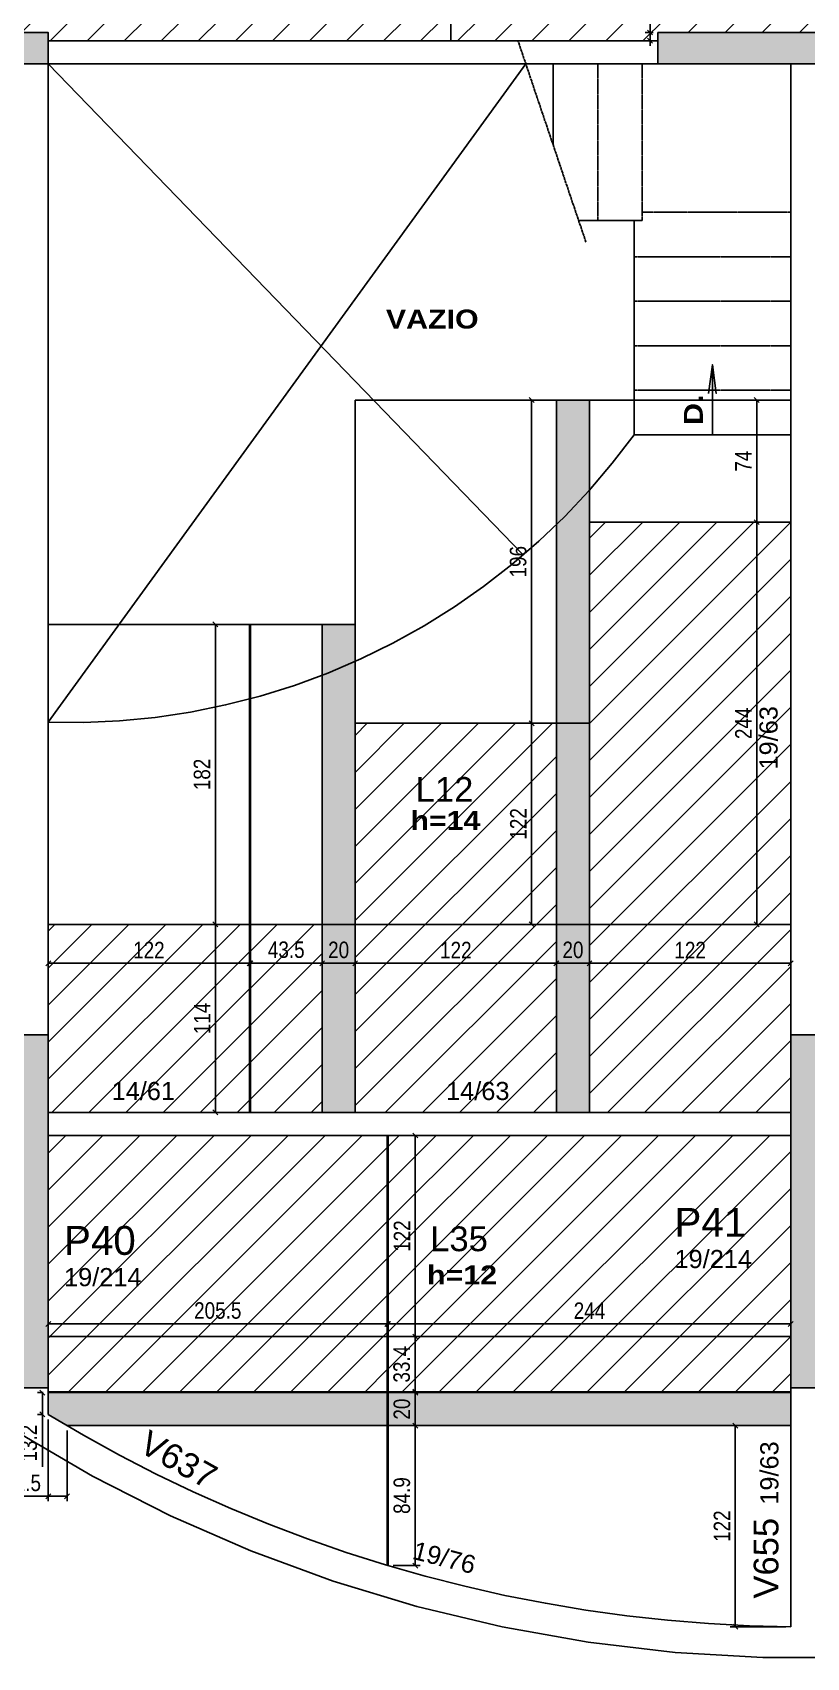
# Model space of a CAD drawing. Extents: x 1894 to 8661, y -614 to 3008.
# Drawn here: x 4592 to 5061, y 255 to 1241 of the extents above; entities that cross this region are included whole.
import ezdxf

# ---------------------------------------------------------------- set-up
doc = ezdxf.new("R2010")
doc.units = 0
doc.header["$PDMODE"] = 34
for name, pattern in [('ESTILO_TQS_0002', [0.4, 0.1, -0.3]), ('ESTILO_TQS_0006', [0.3, 0.2, -0.1]), ('ESTILO_TQS_0007', [2.1, 1.5, -0.2, 0.2, -0.2])]:
    doc.linetypes.add(name, pattern=pattern)
doc.layers.add('00 - FELIPE', color=6, linetype='Continuous', plot=False)
for name, color, linetype in [('COTA', 241, 'Continuous'), ('MTH-230', 1, 'Continuous'), ('MTH-COTAS7', 31, 'Continuous'), ('MTH-DIM-PILAR', 3, 'Continuous'), ('MTH-DIM-VIGA', 3, 'Continuous'), ('MTH-EIXO-217', 8, 'Continuous'), ('MTH-FACE-VIGA', 7, 'Continuous'), ('MTH-PILAR-SEGUE', 5, 'Continuous'), ('MTH-SOMBRA25', 253, 'Continuous'), ('MTH-TIT1-PILAR', 5, 'Continuous'), ('MTH-TIT1-VIGA', 5, 'Continuous'), ('MTH-TXT-NEGRITO', 5, 'Continuous'), ('MTH-VIGA-INVERTIDA', 7, 'ESTILO_TQS_0002'), ('Painéis', 200, 'Continuous')]:
    doc.layers.add(name, color=color, linetype=linetype)
doc.layers.add('Hachura', color=251, linetype='Continuous', lineweight=9)
doc.styles.add('COTA TECNICA', font='techl___.ttf', dxfattribs={"height": 10})
doc.styles.add('TQS_ARIAL', font='arial.ttf')
doc.styles.add('TQS_ARIAL_BLACK', font='ariblk.ttf')
doc.dimstyles.new('PAINEL', dxfattribs={"dimtxt": 10, "dimasz": 3, "dimexe": 3, "dimexo": 3, "dimgap": 3, "dimtad": 1, "dimdec": 1, "dimzin": 12, "dimdsep": 46, "dimtxsty": 'COTA TECNICA', "dimblk1": 'OBLIQUE', "dimblk2": 'OBLIQUE', "dimsah": 1, "dimcen": 0.9, "dimclrd": 4, "dimclre": 4, "dimclrt": 240, "dimadec": 1, "dimazin": 3, "dimtfac": 1, "dimtdec": 1, "dimtmove": 0, "dimatfit": 3, "dimfxl": 1, "dimtolj": 1, "dimtzin": 12, "dimarcsym": 0})
pattern_1 = [(45, (-1482.724, 0), (-11.22532, 11.22532), [])]

# ---------------------------------------------------------------- blocks, each defined once
blk = doc.blocks.new('_Oblique')
at = {"color": 0, "linetype": 'ByBlock', "lineweight": -2}
blk.add_line((-0.5, -0.5), (0.5, 0.5), dxfattribs=at)
blk = doc.blocks.new('*D185')
at = {"layer": 'COTA', "color": 4, "lineweight": -2, "transparency": 16777216}
for p, q in [((4965.86, 1240.67), (4965.86, 1258.77)), ((4967.62, 1240.67), (4962.86, 1240.67)), ((4967.62, 1235.67), (4962.86, 1235.67)), ((4965.86, 1235.67), (4965.86, 1240.67)), ((4965.86, 1235.67), (4965.86, 1232.67))]:
    blk.add_line(p, q, dxfattribs=at)
at = {"layer": 'Defpoints', "color": 0, "transparency": 16777216}
for p in [(4965.86, 1240.67), (4970.62, 1240.67), (4970.62, 1235.67)]:
    blk.add_point(p, dxfattribs=at)
at = {"layer": 'COTA', "color": 4, "lineweight": -2, "transparency": 16777216, "xscale": 3, "yscale": 3, "zscale": 3}
for p, rotation in [((4965.86, 1240.67), 270), ((4965.86, 1235.67), 90)]:
    blk.add_blockref('_Oblique', p, dxfattribs=dict(at, rotation=rotation))
at = {"layer": 'COTA', "color": 240, "transparency": 16777216, "insert": (4957.75, 1252.72), "char_height": 10, "attachment_point": 5, "rotation": 90, "style": 'COTA TECNICA'}
blk.add_mtext('\\A1;5', dxfattribs=at)
blk = doc.blocks.new('*D248')
at = {"layer": 'COTA', "color": 4, "lineweight": -2, "transparency": 16777216}
for p, q in [((4720.12, 699.67), (4699.47, 699.67)), ((4702.47, 585.67), (4702.47, 699.67)), ((4720.12, 585.67), (4699.47, 585.67))]:
    blk.add_line(p, q, dxfattribs=at)
at = {"layer": 'Defpoints', "color": 0, "transparency": 16777216}
for p in [(4702.47, 699.67), (4723.12, 699.67), (4723.12, 585.67)]:
    blk.add_point(p, dxfattribs=at)
at = {"layer": 'COTA', "color": 4, "lineweight": -2, "transparency": 16777216, "xscale": 3, "yscale": 3, "zscale": 3}
for p, rotation in [((4702.47, 699.67), 90), ((4702.47, 585.67), 270)]:
    blk.add_blockref('_Oblique', p, dxfattribs=dict(at, rotation=rotation))
at = {"layer": 'COTA', "color": 240, "transparency": 16777216, "insert": (4694.4, 642.67), "char_height": 10, "attachment_point": 5, "rotation": 90, "style": 'COTA TECNICA'}
blk.add_mtext('\\A1;114', dxfattribs=at)
blk = doc.blocks.new('*D249')
at = {"layer": 'COTA', "color": 4, "lineweight": -2, "transparency": 16777216}
for p, q in [((4720.12, 881.64), (4699.47, 881.64)), ((4702.47, 699.67), (4702.47, 881.64)), ((4720.12, 699.67), (4699.47, 699.67))]:
    blk.add_line(p, q, dxfattribs=at)
at = {"layer": 'Defpoints', "color": 0, "transparency": 16777216}
for p in [(4702.47, 881.64), (4723.12, 881.64), (4723.12, 699.67)]:
    blk.add_point(p, dxfattribs=at)
at = {"layer": 'COTA', "color": 4, "lineweight": -2, "transparency": 16777216, "xscale": 3, "yscale": 3, "zscale": 3}
for p, rotation in [((4702.47, 881.64), 90), ((4702.47, 699.67), 270)]:
    blk.add_blockref('_Oblique', p, dxfattribs=dict(at, rotation=rotation))
at = {"layer": 'COTA', "color": 240, "transparency": 16777216, "insert": (4694.37, 790.66), "char_height": 10, "attachment_point": 5, "rotation": 90, "style": 'COTA TECNICA'}
blk.add_mtext('\\A1;182', dxfattribs=at)
blk = doc.blocks.new('*D238')
at = {"layer": 'COTA', "color": 4, "lineweight": -2, "transparency": 16777216}
for p, q in [((5048.12, 943.67), (5027.47, 943.67)), ((5030.47, 699.67), (5030.47, 943.67)), ((5048.12, 699.67), (5027.47, 699.67))]:
    blk.add_line(p, q, dxfattribs=at)
at = {"layer": 'Defpoints', "color": 0, "transparency": 16777216}
for p in [(5030.47, 943.67), (5051.12, 943.67), (5051.12, 699.67)]:
    blk.add_point(p, dxfattribs=at)
at = {"layer": 'COTA', "color": 4, "lineweight": -2, "transparency": 16777216, "xscale": 3, "yscale": 3, "zscale": 3}
for p, rotation in [((5030.47, 943.67), 90), ((5030.47, 699.67), 270)]:
    blk.add_blockref('_Oblique', p, dxfattribs=dict(at, rotation=rotation))
at = {"layer": 'COTA', "color": 240, "transparency": 16777216, "insert": (5022.39, 821.67), "char_height": 10, "attachment_point": 5, "rotation": 90, "style": 'COTA TECNICA'}
blk.add_mtext('\\A1;244', dxfattribs=at)
blk = doc.blocks.new('*D239')
at = {"layer": 'COTA', "color": 4, "lineweight": -2, "transparency": 16777216}
for p, q in [((5048.12, 1017.7), (5027.47, 1017.7)), ((5030.47, 943.67), (5030.47, 1017.7)), ((5048.12, 943.67), (5027.47, 943.67))]:
    blk.add_line(p, q, dxfattribs=at)
at = {"layer": 'Defpoints', "color": 0, "transparency": 16777216}
for p in [(5030.47, 1017.7), (5051.12, 1017.7), (5051.12, 943.67)]:
    blk.add_point(p, dxfattribs=at)
at = {"layer": 'COTA', "color": 4, "lineweight": -2, "transparency": 16777216, "xscale": 3, "yscale": 3, "zscale": 3}
for p, rotation in [((5030.47, 1017.7), 90), ((5030.47, 943.67), 270)]:
    blk.add_blockref('_Oblique', p, dxfattribs=dict(at, rotation=rotation))
at = {"layer": 'COTA', "color": 240, "transparency": 16777216, "insert": (5022.39, 980.69), "char_height": 10, "attachment_point": 5, "rotation": 90, "style": 'COTA TECNICA'}
blk.add_mtext('\\A1;74', dxfattribs=at)
blk = doc.blocks.new('*D240')
at = {"layer": 'COTA', "color": 4, "lineweight": -2, "transparency": 16777216}
for p, q in [((4906.12, 821.67), (4891.05, 821.67)), ((4894.05, 699.67), (4894.05, 821.67)), ((4906.12, 699.67), (4891.05, 699.67))]:
    blk.add_line(p, q, dxfattribs=at)
at = {"layer": 'Defpoints', "color": 0, "transparency": 16777216}
for p in [(4894.05, 821.67), (4909.12, 821.67), (4909.12, 699.67)]:
    blk.add_point(p, dxfattribs=at)
at = {"layer": 'COTA', "color": 4, "lineweight": -2, "transparency": 16777216, "xscale": 3, "yscale": 3, "zscale": 3}
for p, rotation in [((4894.05, 821.67), 90), ((4894.05, 699.67), 270)]:
    blk.add_blockref('_Oblique', p, dxfattribs=dict(at, rotation=rotation))
at = {"layer": 'COTA', "color": 240, "transparency": 16777216, "insert": (4885.99, 760.67), "char_height": 10, "attachment_point": 5, "rotation": 90, "style": 'COTA TECNICA'}
blk.add_mtext('\\A1;122', dxfattribs=at)
blk = doc.blocks.new('*D245')
at = {"layer": 'COTA', "color": 4, "lineweight": -2, "transparency": 16777216}
for p, q in [((4906.12, 1017.7), (4891.05, 1017.7)), ((4894.05, 821.67), (4894.05, 1017.7)), ((4906.12, 821.67), (4891.05, 821.67))]:
    blk.add_line(p, q, dxfattribs=at)
at = {"layer": 'Defpoints', "color": 0, "transparency": 16777216}
for p in [(4894.05, 1017.7), (4909.12, 1017.7), (4909.12, 821.67)]:
    blk.add_point(p, dxfattribs=at)
at = {"layer": 'COTA', "color": 4, "lineweight": -2, "transparency": 16777216, "xscale": 3, "yscale": 3, "zscale": 3}
for p, rotation in [((4894.05, 1017.7), 90), ((4894.05, 821.67), 270)]:
    blk.add_blockref('_Oblique', p, dxfattribs=dict(at, rotation=rotation))
at = {"layer": 'COTA', "color": 240, "transparency": 16777216, "insert": (4885.92, 919.69), "char_height": 10, "attachment_point": 5, "rotation": 90, "style": 'COTA TECNICA'}
blk.add_mtext('\\A1;196', dxfattribs=at)
blk = doc.blocks.new('*D246')
at = {"layer": 'COTA', "color": 4, "lineweight": -2, "transparency": 16777216}
for p, q in [((4929.12, 696.67), (4929.12, 673.1)), ((5051.12, 696.67), (5051.12, 673.1)), ((5051.12, 676.1), (4929.12, 676.1))]:
    blk.add_line(p, q, dxfattribs=at)
at = {"layer": 'Defpoints', "color": 0, "transparency": 16777216}
for p in [(4929.12, 699.67), (5051.12, 699.67), (4929.12, 676.1)]:
    blk.add_point(p, dxfattribs=at)
at = {"layer": 'COTA', "color": 4, "lineweight": -2, "transparency": 16777216, "xscale": 3, "yscale": 3, "zscale": 3, "rotation": 180}
blk.add_blockref('_Oblique', (4929.12, 676.1), dxfattribs=at)
at = {"layer": 'COTA', "color": 4, "lineweight": -2, "transparency": 16777216, "xscale": 3, "yscale": 3, "zscale": 3}
blk.add_blockref('_Oblique', (5051.12, 676.1), dxfattribs=at)
at = {"layer": 'COTA', "color": 240, "transparency": 16777216, "insert": (4990.12, 684.15), "char_height": 10, "attachment_point": 5, "style": 'COTA TECNICA'}
blk.add_mtext('\\A1;122', dxfattribs=at)
blk = doc.blocks.new('*D247')
at = {"layer": 'COTA', "color": 4, "lineweight": -2, "transparency": 16777216}
for p, q in [((4909.12, 696.67), (4909.12, 673.1)), ((4929.12, 696.67), (4929.12, 673.1)), ((4929.12, 676.1), (4909.12, 676.1))]:
    blk.add_line(p, q, dxfattribs=at)
at = {"layer": 'Defpoints', "color": 0, "transparency": 16777216}
for p in [(4909.12, 699.67), (4929.12, 699.67), (4909.12, 676.1)]:
    blk.add_point(p, dxfattribs=at)
at = {"layer": 'COTA', "color": 4, "lineweight": -2, "transparency": 16777216, "xscale": 3, "yscale": 3, "zscale": 3, "rotation": 180}
blk.add_blockref('_Oblique', (4909.12, 676.1), dxfattribs=at)
at = {"layer": 'COTA', "color": 4, "lineweight": -2, "transparency": 16777216, "xscale": 3, "yscale": 3, "zscale": 3}
blk.add_blockref('_Oblique', (4929.12, 676.1), dxfattribs=at)
at = {"layer": 'COTA', "color": 240, "transparency": 16777216, "insert": (4919.12, 684.2), "char_height": 10, "attachment_point": 5, "style": 'COTA TECNICA'}
blk.add_mtext('\\A1;20', dxfattribs=at)
blk = doc.blocks.new('*D241')
at = {"layer": 'COTA', "color": 4, "lineweight": -2, "transparency": 16777216}
for p, q in [((4787.12, 696.67), (4787.12, 673.1)), ((4909.12, 696.67), (4909.12, 673.1)), ((4909.12, 676.1), (4787.12, 676.1))]:
    blk.add_line(p, q, dxfattribs=at)
at = {"layer": 'Defpoints', "color": 0, "transparency": 16777216}
for p in [(4787.12, 699.67), (4909.12, 699.67), (4787.12, 676.1)]:
    blk.add_point(p, dxfattribs=at)
at = {"layer": 'COTA', "color": 4, "lineweight": -2, "transparency": 16777216, "xscale": 3, "yscale": 3, "zscale": 3, "rotation": 180}
blk.add_blockref('_Oblique', (4787.12, 676.1), dxfattribs=at)
at = {"layer": 'COTA', "color": 4, "lineweight": -2, "transparency": 16777216, "xscale": 3, "yscale": 3, "zscale": 3}
blk.add_blockref('_Oblique', (4909.12, 676.1), dxfattribs=at)
at = {"layer": 'COTA', "color": 240, "transparency": 16777216, "insert": (4848.12, 684.15), "char_height": 10, "attachment_point": 5, "style": 'COTA TECNICA'}
blk.add_mtext('\\A1;122', dxfattribs=at)
blk = doc.blocks.new('*D242')
at = {"layer": 'COTA', "color": 4, "lineweight": -2, "transparency": 16777216}
for p, q in [((4767.12, 701.4), (4767.12, 673.1)), ((4787.12, 696.67), (4787.12, 673.1)), ((4787.12, 676.1), (4767.12, 676.1))]:
    blk.add_line(p, q, dxfattribs=at)
at = {"layer": 'Defpoints', "color": 0, "transparency": 16777216}
for p in [(4767.12, 704.4), (4787.12, 699.67), (4767.12, 676.1)]:
    blk.add_point(p, dxfattribs=at)
at = {"layer": 'COTA', "color": 4, "lineweight": -2, "transparency": 16777216, "xscale": 3, "yscale": 3, "zscale": 3, "rotation": 180}
blk.add_blockref('_Oblique', (4767.12, 676.1), dxfattribs=at)
at = {"layer": 'COTA', "color": 4, "lineweight": -2, "transparency": 16777216, "xscale": 3, "yscale": 3, "zscale": 3}
blk.add_blockref('_Oblique', (4787.12, 676.1), dxfattribs=at)
at = {"layer": 'COTA', "color": 240, "transparency": 16777216, "insert": (4777.12, 684.2), "char_height": 10, "attachment_point": 5, "style": 'COTA TECNICA'}
blk.add_mtext('\\A1;20', dxfattribs=at)
blk = doc.blocks.new('*D243')
at = {"layer": 'COTA', "color": 4, "lineweight": -2, "transparency": 16777216}
for p, q in [((4767.12, 701.4), (4767.12, 673.1)), ((4723.62, 696.67), (4723.62, 673.1)), ((4767.12, 676.1), (4723.62, 676.1))]:
    blk.add_line(p, q, dxfattribs=at)
at = {"layer": 'Defpoints', "color": 0, "transparency": 16777216}
for p in [(4767.12, 704.4), (4723.62, 699.67), (4723.62, 676.1)]:
    blk.add_point(p, dxfattribs=at)
at = {"layer": 'COTA', "color": 4, "lineweight": -2, "transparency": 16777216, "xscale": 3, "yscale": 3, "zscale": 3, "rotation": 180}
blk.add_blockref('_Oblique', (4723.62, 676.1), dxfattribs=at)
at = {"layer": 'COTA', "color": 4, "lineweight": -2, "transparency": 16777216, "xscale": 3, "yscale": 3, "zscale": 3}
blk.add_blockref('_Oblique', (4767.12, 676.1), dxfattribs=at)
at = {"layer": 'COTA', "color": 240, "transparency": 16777216, "insert": (4745.37, 684.32), "char_height": 10, "attachment_point": 5, "style": 'COTA TECNICA'}
blk.add_mtext('\\A1;43.5', dxfattribs=at)
blk = doc.blocks.new('*D244')
at = {"layer": 'COTA', "color": 4, "lineweight": -2, "transparency": 16777216}
for p, q in [((4601.12, 696.67), (4601.12, 673.1)), ((4723.12, 696.67), (4723.12, 673.1)), ((4723.12, 676.1), (4601.12, 676.1))]:
    blk.add_line(p, q, dxfattribs=at)
at = {"layer": 'Defpoints', "color": 0, "transparency": 16777216}
for p in [(4601.12, 699.67), (4723.12, 699.67), (4601.12, 676.1)]:
    blk.add_point(p, dxfattribs=at)
at = {"layer": 'COTA', "color": 4, "lineweight": -2, "transparency": 16777216, "xscale": 3, "yscale": 3, "zscale": 3, "rotation": 180}
blk.add_blockref('_Oblique', (4601.12, 676.1), dxfattribs=at)
at = {"layer": 'COTA', "color": 4, "lineweight": -2, "transparency": 16777216, "xscale": 3, "yscale": 3, "zscale": 3}
blk.add_blockref('_Oblique', (4723.12, 676.1), dxfattribs=at)
at = {"layer": 'COTA', "color": 240, "transparency": 16777216, "insert": (4662.12, 684.15), "char_height": 10, "attachment_point": 5, "style": 'COTA TECNICA'}
blk.add_mtext('\\A1;122', dxfattribs=at)
blk = doc.blocks.new('*D278')
at = {"layer": 'COTA', "color": 4, "lineweight": -2, "transparency": 16777216}
for p, q in [((4601.12, 452.67), (4601.12, 460.36)), ((4601.12, 457.36), (4806.62, 457.36)), ((4806.62, 452.67), (4806.62, 460.36))]:
    blk.add_line(p, q, dxfattribs=at)
at = {"layer": 'Defpoints', "color": 0, "transparency": 16777216}
for p in [(4806.62, 457.36), (4601.12, 449.67), (4806.62, 449.67)]:
    blk.add_point(p, dxfattribs=at)
at = {"layer": 'COTA', "color": 4, "lineweight": -2, "transparency": 16777216, "xscale": 3, "yscale": 3, "zscale": 3, "rotation": 180}
blk.add_blockref('_Oblique', (4601.12, 457.36), dxfattribs=at)
at = {"layer": 'COTA', "color": 4, "lineweight": -2, "transparency": 16777216, "xscale": 3, "yscale": 3, "zscale": 3}
blk.add_blockref('_Oblique', (4806.62, 457.36), dxfattribs=at)
at = {"layer": 'COTA', "color": 240, "transparency": 16777216, "insert": (4703.87, 465.47), "char_height": 10, "attachment_point": 5, "style": 'COTA TECNICA'}
blk.add_mtext('\\A1;205.5', dxfattribs=at)
blk = doc.blocks.new('*D279')
at = {"layer": 'COTA', "color": 4, "lineweight": -2, "transparency": 16777216}
for p, q in [((4807.12, 452.67), (4807.12, 460.36)), ((4807.12, 457.36), (5051.12, 457.36)), ((5051.12, 452.67), (5051.12, 460.36))]:
    blk.add_line(p, q, dxfattribs=at)
at = {"layer": 'Defpoints', "color": 0, "transparency": 16777216}
for p in [(5051.12, 457.36), (4807.12, 449.67), (5051.12, 449.67)]:
    blk.add_point(p, dxfattribs=at)
at = {"layer": 'COTA', "color": 4, "lineweight": -2, "transparency": 16777216, "xscale": 3, "yscale": 3, "zscale": 3, "rotation": 180}
blk.add_blockref('_Oblique', (4807.12, 457.36), dxfattribs=at)
at = {"layer": 'COTA', "color": 4, "lineweight": -2, "transparency": 16777216, "xscale": 3, "yscale": 3, "zscale": 3}
blk.add_blockref('_Oblique', (5051.12, 457.36), dxfattribs=at)
at = {"layer": 'COTA', "color": 240, "transparency": 16777216, "insert": (4929.12, 465.43), "char_height": 10, "attachment_point": 5, "style": 'COTA TECNICA'}
blk.add_mtext('\\A1;244', dxfattribs=at)
blk = doc.blocks.new('*D280')
at = {"layer": 'COTA', "color": 4, "lineweight": -2, "transparency": 16777216}
for p, q in [((4810.12, 395.72), (4826.56, 395.72)), ((4823.56, 310.82), (4823.56, 395.72)), ((4810.12, 310.82), (4826.56, 310.82))]:
    blk.add_line(p, q, dxfattribs=at)
at = {"layer": 'Defpoints', "color": 0, "transparency": 16777216}
for p in [(4807.12, 395.72), (4823.56, 395.72), (4807.12, 310.82)]:
    blk.add_point(p, dxfattribs=at)
at = {"layer": 'COTA', "color": 4, "lineweight": -2, "transparency": 16777216, "xscale": 3, "yscale": 3, "zscale": 3}
for p, rotation in [((4823.56, 395.72), 90), ((4823.56, 310.82), 270)]:
    blk.add_blockref('_Oblique', p, dxfattribs=dict(at, rotation=rotation))
at = {"layer": 'COTA', "color": 240, "transparency": 16777216, "insert": (4815.46, 353.27), "char_height": 10, "attachment_point": 5, "rotation": 90, "style": 'COTA TECNICA'}
blk.add_mtext('\\A1;84.9', dxfattribs=at)
blk = doc.blocks.new('*D281')
at = {"layer": 'COTA', "color": 4, "lineweight": -2, "transparency": 16777216}
for p, q in [((5048.12, 395.72), (5014.46, 395.72)), ((5017.46, 395.72), (5017.46, 273.72)), ((5048.12, 273.72), (5014.46, 273.72))]:
    blk.add_line(p, q, dxfattribs=at)
at = {"layer": 'Defpoints', "color": 0, "transparency": 16777216}
for p in [(5051.12, 395.72), (5017.46, 273.72), (5051.12, 273.72)]:
    blk.add_point(p, dxfattribs=at)
at = {"layer": 'COTA', "color": 4, "lineweight": -2, "transparency": 16777216, "xscale": 3, "yscale": 3, "zscale": 3}
for p, rotation in [((5017.46, 395.72), 90), ((5017.46, 273.72), 270)]:
    blk.add_blockref('_Oblique', p, dxfattribs=dict(at, rotation=rotation))
at = {"layer": 'COTA', "color": 240, "transparency": 16777216, "insert": (5009.4, 334.72), "char_height": 10, "attachment_point": 5, "rotation": 90, "style": 'COTA TECNICA'}
blk.add_mtext('\\A1;122', dxfattribs=at)
blk = doc.blocks.new('*D282')
at = {"layer": 'COTA', "color": 4, "lineweight": -2, "transparency": 16777216}
for p, q in [((4810.12, 415.72), (4826.56, 415.72)), ((4823.56, 395.72), (4823.56, 415.72)), ((4810.12, 395.72), (4826.56, 395.72))]:
    blk.add_line(p, q, dxfattribs=at)
at = {"layer": 'Defpoints', "color": 0, "transparency": 16777216}
for p in [(4807.12, 415.72), (4823.56, 415.72), (4807.12, 395.72)]:
    blk.add_point(p, dxfattribs=at)
at = {"layer": 'COTA', "color": 4, "lineweight": -2, "transparency": 16777216, "xscale": 3, "yscale": 3, "zscale": 3}
for p, rotation in [((4823.56, 415.72), 90), ((4823.56, 395.72), 270)]:
    blk.add_blockref('_Oblique', p, dxfattribs=dict(at, rotation=rotation))
at = {"layer": 'COTA', "color": 240, "transparency": 16777216, "insert": (4815.46, 405.72), "char_height": 10, "attachment_point": 5, "rotation": 90, "style": 'COTA TECNICA'}
blk.add_mtext('\\A1;20', dxfattribs=at)
blk = doc.blocks.new('*D283')
at = {"layer": 'COTA', "color": 4, "lineweight": -2, "transparency": 16777216}
for p, q in [((4810.12, 449.67), (4826.56, 449.67)), ((4823.56, 416.22), (4823.56, 449.67)), ((4810.12, 416.22), (4826.56, 416.22))]:
    blk.add_line(p, q, dxfattribs=at)
at = {"layer": 'Defpoints', "color": 0, "transparency": 16777216}
for p in [(4807.12, 449.67), (4823.56, 449.67), (4807.12, 416.22)]:
    blk.add_point(p, dxfattribs=at)
at = {"layer": 'COTA', "color": 4, "lineweight": -2, "transparency": 16777216, "xscale": 3, "yscale": 3, "zscale": 3}
for p, rotation in [((4823.56, 449.67), 90), ((4823.56, 416.22), 270)]:
    blk.add_blockref('_Oblique', p, dxfattribs=dict(at, rotation=rotation))
at = {"layer": 'COTA', "color": 240, "transparency": 16777216, "insert": (4815.34, 432.95), "char_height": 10, "attachment_point": 5, "rotation": 90, "style": 'COTA TECNICA'}
blk.add_mtext('\\A1;33.4', dxfattribs=at)
blk = doc.blocks.new('*D284')
at = {"layer": 'COTA', "color": 4, "lineweight": -2, "transparency": 16777216}
for p, q in [((4810.12, 571.67), (4826.56, 571.67)), ((4823.56, 449.67), (4823.56, 571.67)), ((4810.12, 449.67), (4826.56, 449.67))]:
    blk.add_line(p, q, dxfattribs=at)
at = {"layer": 'Defpoints', "color": 0, "transparency": 16777216}
for p in [(4807.12, 571.67), (4823.56, 571.67), (4807.12, 449.67)]:
    blk.add_point(p, dxfattribs=at)
at = {"layer": 'COTA', "color": 4, "lineweight": -2, "transparency": 16777216, "xscale": 3, "yscale": 3, "zscale": 3}
for p, rotation in [((4823.56, 571.67), 90), ((4823.56, 449.67), 270)]:
    blk.add_blockref('_Oblique', p, dxfattribs=dict(at, rotation=rotation))
at = {"layer": 'COTA', "color": 240, "transparency": 16777216, "insert": (4815.5, 510.67), "char_height": 10, "attachment_point": 5, "rotation": 90, "style": 'COTA TECNICA'}
blk.add_mtext('\\A1;122', dxfattribs=at)
blk = doc.blocks.new('*D285')
at = {"layer": 'COTA', "color": 4, "lineweight": -2, "transparency": 16777216}
for p, q in [((4598.12, 415.72), (4594.58, 415.72)), ((4597.58, 415.72), (4597.58, 402.48)), ((4598.12, 402.48), (4594.58, 402.48)), ((4597.58, 402.48), (4597.58, 370.75))]:
    blk.add_line(p, q, dxfattribs=at)
at = {"layer": 'Defpoints', "color": 0, "transparency": 16777216}
for p in [(4601.12, 415.72), (4597.58, 402.48), (4601.12, 402.48)]:
    blk.add_point(p, dxfattribs=at)
at = {"layer": 'COTA', "color": 4, "lineweight": -2, "transparency": 16777216, "xscale": 3, "yscale": 3, "zscale": 3}
for p, rotation in [((4597.58, 415.72), 90), ((4597.58, 402.48), 270)]:
    blk.add_blockref('_Oblique', p, dxfattribs=dict(at, rotation=rotation))
at = {"layer": 'COTA', "color": 240, "transparency": 16777216, "insert": (4589.36, 385.11), "char_height": 10, "attachment_point": 5, "rotation": 90, "style": 'COTA TECNICA'}
blk.add_mtext('\\A1;13.2', dxfattribs=at)
blk = doc.blocks.new('*D286')
at = {"layer": 'COTA', "color": 4, "lineweight": -2, "transparency": 16777216}
for p, q in [((4601.12, 399.48), (4601.12, 349.82)), ((4612.58, 392.72), (4612.58, 349.82)), ((4601.12, 352.82), (4573.11, 352.82)), ((4612.58, 352.82), (4601.12, 352.82))]:
    blk.add_line(p, q, dxfattribs=at)
at = {"layer": 'Defpoints', "color": 0, "transparency": 16777216}
for p in [(4601.12, 402.48), (4612.58, 395.72), (4601.12, 352.82)]:
    blk.add_point(p, dxfattribs=at)
at = {"layer": 'COTA', "color": 4, "lineweight": -2, "transparency": 16777216, "xscale": 3, "yscale": 3, "zscale": 3, "rotation": 180}
blk.add_blockref('_Oblique', (4601.12, 352.82), dxfattribs=at)
at = {"layer": 'COTA', "color": 4, "lineweight": -2, "transparency": 16777216, "xscale": 3, "yscale": 3, "zscale": 3}
blk.add_blockref('_Oblique', (4612.58, 352.82), dxfattribs=at)
at = {"layer": 'COTA', "color": 240, "transparency": 16777216, "insert": (4585.61, 360.93), "char_height": 10, "attachment_point": 5, "style": 'COTA TECNICA'}
blk.add_mtext('\\A1;11.5', dxfattribs=at)

msp = doc.modelspace()

# ---------------------------------------------------------------- hatches: boundary and pattern name
h = msp.add_hatch()
h.set_pattern_fill('ANGLE', color=256)
h.set_pattern_definition([(0, (0, 0), (0, 6.985), [5.08, -1.905]), (90, (0, 0), (-6.985, 4e-16), [5.08, -1.905])])
h.paths.add_polyline_path([(4826.65, 880.32), (4826.65, 904.63), (4808.13, 904.63), (4808.13, 880.32)], flags=9)
at = {"layer": 'Hachura', "linetype": 'ByBlock'}
h = msp.add_hatch(dxfattribs=at)
h.set_pattern_fill('ANSI31', color=256, scale=5)
h.set_pattern_definition(pattern_1)
h.paths.add_polyline_path([(3233.62, 1361.67), (3233.62, 1308.17), (3233.62, 1296.67), (3380.62, 1296.67), (3380.62, 1361.67)])
h.paths.add_polyline_path([(3233.62, 1296.17), (3233.62, 1289.17), (3233.62, 1235.67), (3380.62, 1235.67), (3380.62, 1296.17)])
h.paths.add_polyline_path([(3380.62, 1296.17), (3380.62, 1235.67), (3393.12, 1235.67), (3412.12, 1235.67), (3624.62, 1235.67), (3624.62, 1296.17)])
h.paths.add_polyline_path([(3412.12, 1361.67), (3393.12, 1361.67), (3380.62, 1361.67), (3380.62, 1296.67), (3624.62, 1296.67), (3624.62, 1361.67)])
h.paths.add_polyline_path([(3868.62, 1296.67), (3868.62, 1361.67), (3624.62, 1361.67), (3624.62, 1296.67)])
h.paths.add_polyline_path([(3624.62, 1296.17), (3624.62, 1235.67), (3868.62, 1235.67), (3868.62, 1296.17)])
h.paths.add_polyline_path([(3869.12, 1296.17), (3869.12, 1235.67), (4113.12, 1235.67), (4113.12, 1296.17)])
h.paths.add_polyline_path([(4113.12, 1296.67), (4113.12, 1361.67), (3869.12, 1361.67), (3869.12, 1296.67)])
h.paths.add_polyline_path([(4357.12, 1296.67), (4357.12, 1361.67), (4132.12, 1361.67), (4113.12, 1361.67), (4113.12, 1296.67)])
h.paths.add_polyline_path([(4113.12, 1296.17), (4113.12, 1235.67), (4132.12, 1235.67), (4357.12, 1235.67), (4357.12, 1296.17)])
h.paths.add_polyline_path([(4357.12, 1296.17), (4357.12, 1235.67), (4421.12, 1235.67), (4421.12, 1240.67), (4601.12, 1240.67), (4601.12, 1296.17)])
h.paths.add_polyline_path([(4601.12, 1296.67), (4601.12, 1361.67), (4582.12, 1361.67), (4357.12, 1361.67), (4357.12, 1296.67)])
h.paths.add_polyline_path([(4845.12, 1337.17), (4845.12, 1397.67), (4601.12, 1397.67), (4601.12, 1361.67), (4601.12, 1337.17)])
h.paths.add_polyline_path([(4845.12, 1235.67), (4845.12, 1336.67), (4601.12, 1336.67), (4601.12, 1240.67), (4601.12, 1235.67)])
h.paths.add_polyline_path([(4970.62, 1235.67), (4970.62, 1240.67), (5089.12, 1240.67), (5089.12, 1336.67), (4845.12, 1336.67), (4845.12, 1235.67)])
h.paths.add_polyline_path([(5089.12, 1337.17), (5089.12, 1397.67), (4845.12, 1397.67), (4845.12, 1337.17)])
h.paths.add_polyline_path([(5333.12, 1337.17), (5333.12, 1397.67), (5274.12, 1397.67), (5089.12, 1397.67), (5089.12, 1337.17)])
h.paths.add_polyline_path([(5333.12, 1235.67), (5333.12, 1336.67), (5089.12, 1336.67), (5089.12, 1240.67), (5150.62, 1240.67), (5150.62, 1235.67)])
h.paths.add_polyline_path([(5520.12, 1235.67), (5520.12, 1240.67), (5520.12, 1336.67), (5333.62, 1336.67), (5333.62, 1235.67)])
h.paths.add_polyline_path([(5520.12, 1337.17), (5520.12, 1361.67), (5520.12, 1397.67), (5333.62, 1397.67), (5333.62, 1337.17)])
h.paths.add_polyline_path([(5396.12, 1568.67), (5274.12, 1568.67), (5274.12, 1417.67), (5396.12, 1417.67)])
h.paths.add_polyline_path([(5416.62, 1417.67), (5520.12, 1417.67), (5520.12, 1501.67), (5520.12, 1568.67), (5416.62, 1568.67)])
h.paths.add_polyline_path([(5520.12, 1690.67), (5416.62, 1690.67), (5416.62, 1568.67), (5520.12, 1568.67)])
h.paths.add_polyline_path([(5396.12, 1690.67), (5274.12, 1690.67), (5274.12, 1625.67), (5274.12, 1606.67), (5274.12, 1568.67), (5396.12, 1568.67)])
h.paths.add_polyline_path([(5396.12, 1934.67), (5292.12, 1934.67), (5292.12, 1834.67), (5292.12, 1815.67), (5274.12, 1815.67), (5274.12, 1690.67), (5396.12, 1690.67)])
h.paths.add_polyline_path([(5416.62, 1690.67), (5520.12, 1690.67), (5520.12, 1934.67), (5416.62, 1934.67)])
h.paths.add_polyline_path([(5520.12, 2077.67), (5416.62, 2077.67), (5416.62, 1934.67), (5520.12, 1934.67), (5520.12, 2011.67)])
h.paths.add_polyline_path([(5396.12, 2077.67), (5292.12, 2077.67), (5292.12, 1934.67), (5396.12, 1934.67)])
h.paths.add_polyline_path([(4601.12, 1833.67), (4704.62, 1833.67), (4704.62, 2077.67), (4601.12, 2077.67), (4601.12, 2011.67)])
h.paths.add_polyline_path([(4601.12, 1679.67), (4704.62, 1679.67), (4704.62, 1833.67), (4601.12, 1833.67)])
h.paths.add_polyline_path([(4601.12, 1557.67), (4704.62, 1557.67), (4704.62, 1679.67), (4601.12, 1679.67)])
h.paths.add_polyline_path([(4704.62, 1557.67), (4601.12, 1557.67), (4601.12, 1501.67), (4601.12, 1417.67), (4704.62, 1417.67)])
h.paths.add_polyline_path([(4847.12, 1417.67), (4847.12, 1557.67), (4725.12, 1557.67), (4725.12, 1417.67)])
h.paths.add_polyline_path([(4847.12, 1557.67), (4847.12, 1606.67), (4847.12, 1625.67), (4847.12, 1679.67), (4725.12, 1679.67), (4725.12, 1557.67)])
h.paths.add_polyline_path([(4847.12, 1815.67), (4847.12, 1833.67), (4725.12, 1833.67), (4725.12, 1679.67), (4847.12, 1679.67)])
at = {"layer": 'Hachura'}
h = msp.add_hatch(color=256, dxfattribs=at)
h.dxf.hatch_style = 1
h.paths.add_polyline_path([(4909.12, 1017.7), (4929.12, 1017.7), (4929.12, 963.16), (4928.94, 962.95), (4914.09, 947.18), (4909.12, 942.41)])
h.paths.add_polyline_path([(4909.12, 942.41), (4914.09, 947.18), (4929.12, 963.14), (4929.12, 821.67), (4909.12, 821.67)])
h.paths.add_polyline_path([(4909.12, 821.67), (4929.12, 821.67), (4929.12, 699.67), (4909.12, 699.67)])
h.paths.add_polyline_path([(4909.12, 699.67), (4929.12, 699.67), (4929.12, 585.67), (4909.12, 585.67)])
h.paths.add_polyline_path([(4767.12, 699.67), (4787.12, 699.67), (4787.12, 585.67), (4767.12, 585.67)])
h.paths.add_polyline_path([(4767.12, 821.67), (4787.12, 821.67), (4787.12, 699.67), (4767.12, 699.67)])
h.paths.add_polyline_path([(4787.12, 821.67), (4767.12, 821.67), (4767.12, 850.89), (4770.59, 852.18), (4787.12, 859.27)])
h.paths.add_polyline_path([(4787.12, 859.27), (4770.59, 852.18), (4767.12, 850.89), (4767.12, 881.34), (4787.12, 881.34)])
at = {"layer": 'Hachura', "linetype": 'ByBlock'}
h = msp.add_hatch(dxfattribs=at)
h.set_pattern_fill('ANSI31', color=256, scale=5)
h.set_pattern_definition(pattern_1)
h.paths.add_polyline_path([(4723.12, 585.67), (4723.12, 699.67), (4601.12, 699.67), (4601.12, 632.67), (4601.12, 585.67)])
h.paths.add_polyline_path([(4723.62, 585.67), (4767.12, 585.67), (4767.12, 699.67), (4723.62, 699.67)])
h.paths.add_polyline_path([(4787.12, 585.67), (4909.12, 585.67), (4909.12, 699.67), (4787.12, 699.67)])
h.paths.add_polyline_path([(4909.12, 699.67), (4909.12, 821.67), (4787.12, 821.67), (4787.12, 699.67)])
h.paths.add_polyline_path([(4929.12, 699.67), (5051.12, 699.67), (5051.12, 943.67), (4929.12, 943.67)])
h.paths.add_polyline_path([(5051.12, 699.67), (4929.12, 699.67), (4929.12, 585.67), (5051.12, 585.67), (5051.12, 632.67)])
h = msp.add_hatch(dxfattribs=at)
h.set_pattern_fill('ANSI31', color=256, scale=5)
h.set_pattern_definition(pattern_1)
h.paths.add_polyline_path([(4601.12, 571.67), (4601.12, 449.67), (4806.62, 449.67), (4806.62, 571.67)])
h.paths.add_polyline_path([(4601.12, 449.67), (4601.12, 418.67), (4601.12, 416.22), (4806.62, 416.22), (4806.62, 449.67)])
h.paths.add_polyline_path([(5051.12, 416.22), (5051.12, 418.67), (5051.12, 449.67), (4807.12, 449.67), (4807.12, 416.22)])
h.paths.add_polyline_path([(5051.12, 449.67), (5051.12, 571.67), (4807.12, 571.67), (4807.12, 449.67)])
h.paths.add_polyline_path([(5070.12, 571.67), (5070.12, 449.67), (5295.12, 449.67), (5295.12, 571.67)])
h.paths.add_polyline_path([(5295.12, 416.22), (5295.12, 449.67), (5070.12, 449.67), (5070.12, 418.67), (5070.12, 416.22)])
h.paths.add_polyline_path([(5520.12, 416.22), (5520.12, 418.67), (5520.12, 449.67), (5295.62, 449.67), (5295.62, 416.22)])
h.paths.add_polyline_path([(5520.12, 449.67), (5520.12, 571.67), (5295.62, 571.67), (5295.62, 449.67)])
at = {"layer": 'Hachura'}
h = msp.add_hatch(color=256, dxfattribs=at)
h.dxf.hatch_style = 1
h.paths.add_polyline_path([(4601.12, 415.72), (4601.12, 402.48), (4612.58, 395.72), (4807.12, 395.72), (4807.12, 415.72)])
h.paths.add_polyline_path([(4807.12, 415.72), (4807.12, 395.72), (5051.12, 395.72), (5051.12, 415.72)])
h.paths.add_polyline_path([(5070.12, 415.72), (5070.12, 395.72), (5295.12, 395.72), (5295.12, 415.72)])
h.paths.add_polyline_path([(5295.12, 415.72), (5295.12, 395.72), (5508.65, 395.72), (5520.12, 402.48), (5520.12, 415.72)])

# ---------------------------------------------------------------- linework, layer by layer
at = {"layer": '00 - FELIPE'}
msp.add_line((4909.12, 1017.7), (4787.12, 1017.7), dxfattribs=at)
at = {"layer": 'MTH-230', "linetype": 'Continuous'}
for p, q in [((4601.11, 822.28), (4890.52, 1221.67)), ((4601.12, 1221.67), (4888.97, 923.81))]:
    msp.add_line(p, q, dxfattribs=at)
at = {"layer": 'MTH-COTAS7', "linetype": 'Continuous'}
msp.add_lwpolyline([(5003.62, 996.67), (5003.62, 1039.14), (5005.9, 1021.79), (5003.62, 1039.14), (5001.33, 1021.79)], dxfattribs=at)
at = {"layer": 'MTH-EIXO-217', "linetype": 'ESTILO_TQS_0007'}
msp.add_line((4926.96, 1113.55), (4885.8, 1235.67), dxfattribs=at)
at = {"layer": 'MTH-FACE-VIGA', "linetype": 'Continuous'}
for p, q in [((4970.62, 1235.67), (4601.12, 1235.67)), ((4601.12, 1221.67), (4970.62, 1221.67)), ((4601.12, 632.67), (4601.12, 1221.67)), ((5051.12, 1221.67), (5051.12, 632.67)), ((4922.54, 1126.67), (4961.12, 1126.67)), ((4956.12, 996.67), (4956.12, 1126.67)), ((4956.12, 996.67), (5051.12, 996.67)), ((4601.12, 585.67), (5051.12, 585.67)), ((4601.12, 571.67), (5051.12, 571.67)), ((4601.12, 402.48), (4601.12, 418.67)), ((5051.12, 418.67), (5051.12, 273.72))]:
    msp.add_line(p, q, dxfattribs=at)
for points in [[(4601.11, 822.28), (4622.77, 822.18), (4644.41, 823.18), (4665.97, 825.3), (4687.39, 828.51), (4708.62, 832.82), (4729.6, 838.21), (4750.28, 844.67), (4770.59, 852.18), (4790.5, 860.72), (4809.94, 870.27), (4828.87, 880.8), (4847.23, 892.3), (4864.98, 904.71), (4882.07, 918.02), (4898.45, 932.19), (4914.09, 947.18), (4928.94, 962.95), (4942.96, 979.46), (4956.12, 996.67)], [(4601.12, 402.48), (4622.6, 389.82), (4644.42, 377.78), (4666.58, 366.35), (4689.05, 355.55), (4711.82, 345.39), (4734.86, 335.88), (4758.17, 327.02), (4781.71, 318.82), (4805.48, 311.29), (4829.45, 304.43), (4853.6, 298.25), (4877.92, 292.76), (4902.38, 287.95), (4926.97, 283.83), (4951.67, 280.41), (4976.45, 277.69), (5001.3, 275.67), (5026.19, 274.34), (5051.12, 273.72)], [(4582.12, 391.87), (4627.94, 365.08), (4675.25, 341.03), (4723.9, 319.8), (4773.71, 301.46), (4824.51, 286.09), (4876.13, 273.72), (4928.38, 264.41), (4981.09, 258.18), (5034.08, 255.06), (5087.15, 255.06), (5140.14, 258.18), (5192.85, 264.41), (5245.11, 273.72), (5296.72, 286.09), (5347.52, 301.46), (5397.33, 319.8), (5445.98, 341.03), (5493.3, 365.08), (5539.12, 391.87)]]:
    msp.add_lwpolyline(points, dxfattribs=at)
at = {"layer": 'MTH-PILAR-SEGUE', "linetype": 'Continuous'}
for points in [[(4421.12, 1240.67), (4421.12, 1221.67), (4601.12, 1221.67), (4601.12, 1240.67), (4421.12, 1240.67)], [(4970.62, 1240.67), (4970.62, 1221.67), (5150.62, 1221.67), (5150.62, 1240.67), (4970.62, 1240.67)], [(4582.12, 418.67), (4601.12, 418.67), (4601.12, 632.67), (4582.12, 632.67), (4582.12, 418.67)], [(5051.12, 418.67), (5070.12, 418.67), (5070.12, 632.67), (5051.12, 632.67), (5051.12, 418.67)]]:
    msp.add_lwpolyline(points, dxfattribs=at)
at = {"layer": 'MTH-SOMBRA25', "linetype": 'Continuous'}
for points in [[(4421.12, 1240.67), (4421.12, 1221.67), (4601.12, 1221.67)], [(4421.12, 1240.67), (4601.12, 1221.67), (4601.12, 1240.67)], [(4421.12, 1240.67), (4601.12, 1240.67), (4421.12, 1240.67)], [(4970.62, 1240.67), (4970.62, 1221.67), (5150.62, 1221.67)], [(4970.62, 1240.67), (5150.62, 1221.67), (5150.62, 1240.67)], [(4970.62, 1240.67), (5150.62, 1240.67), (4970.62, 1240.67)], [(4582.12, 418.67), (4601.12, 418.67), (4601.12, 632.67)], [(4582.12, 418.67), (4601.12, 632.67), (4582.12, 632.67)], [(5051.12, 418.67), (5070.12, 418.67), (5070.12, 632.67)], [(5051.12, 418.67), (5070.12, 632.67), (5051.12, 632.67)], [(5051.12, 418.67), (5051.12, 632.67), (5051.12, 418.67)]]:
    msp.add_solid(points, dxfattribs=at)
at = {"layer": 'MTH-VIGA-INVERTIDA', "linetype": 'ESTILO_TQS_0006'}
for p, q in [((4907.12, 1172.43), (4907.12, 1221.67)), ((4934.12, 1126.67), (4934.12, 1221.67)), ((4961.12, 1126.67), (4961.12, 1221.67)), ((4961.12, 1131.67), (5051.12, 1131.67)), ((4956.12, 1104.67), (5051.12, 1104.67)), ((4956.12, 1077.67), (5051.12, 1077.67)), ((4956.12, 1050.67), (5051.12, 1050.67)), ((4956.12, 1023.67), (5051.12, 1023.67))]:
    msp.add_line(p, q, dxfattribs=at)
at = {"layer": 'Painéis'}
for p, q in [((4845.12, 1235.67), (4845.12, 1397.67)), ((4787.12, 585.67), (4787.12, 1017.7)), ((4909.12, 585.67), (4909.12, 1017.7)), ((4929.12, 1017.7), (4909.12, 1017.7)), ((4929.12, 585.67), (4929.12, 1017.7)), ((5051.12, 1017.7), (4929.12, 1017.7)), ((5051.12, 943.67), (4929.12, 943.67)), ((4787.12, 881.64), (4601.12, 881.64)), ((4723.12, 881.64), (4723.12, 585.67)), ((4723.62, 881.64), (4723.62, 585.67)), ((4767.12, 585.67), (4767.12, 881.64)), ((4929.12, 821.67), (4787.12, 821.67)), ((5051.12, 699.67), (4601.12, 699.67)), ((4806.62, 571.67), (4806.62, 310.97)), ((4807.12, 571.67), (4807.12, 310.82)), ((4601.12, 449.67), (5051.12, 449.67)), ((4601.12, 416.22), (5051.12, 416.22)), ((4601.12, 415.72), (5051.12, 415.72)), ((4612.58, 395.72), (5051.12, 395.72))]:
    msp.add_line(p, q, dxfattribs=at)

# ---------------------------------------------------------------- texts
at = {"layer": 'MTH-DIM-PILAR', "linetype": 'Continuous', "style": 'TQS_ARIAL'}
for p in [(4980.62, 491.25), (4610.7, 480.27)]:
    msp.add_text('19/214', height=11, dxfattribs=at).set_placement(p)
at = {"layer": 'MTH-DIM-VIGA', "linetype": 'Continuous', "style": 'TQS_ARIAL'}
for s, rotation, p in [('19/63', 90, (5043.12, 793.67)), ('19/63', 90, (5043.62, 347.73)), ('19/76', 345.792, (4821.19, 315.03))]:
    msp.add_text(s, height=11, rotation=rotation, dxfattribs=at).set_placement(p)
for s, p in [('14/61', (4639.52, 593.17)), ('14/63', (4842.19, 593.17))]:
    msp.add_text(s, height=11, dxfattribs=at).set_placement(p)
at = {"layer": 'MTH-TIT1-PILAR', "linetype": 'Continuous', "style": 'TQS_ARIAL'}
for s, p in [('P41', (4980.62, 510.25)), ('P40', (4610.7, 499.27))]:
    msp.add_text(s, height=17.5, dxfattribs=at).set_placement(p)
at = {"layer": 'MTH-TIT1-VIGA', "linetype": 'Continuous', "style": 'TQS_ARIAL'}
for s, p in [('L12', (4823.79, 774.08)), ('L35', (4832.6, 501.5))]:
    msp.add_text(s, height=15, dxfattribs=at).set_placement(p)
for s, rotation, p in [('V637', 330.79214, (4655.12, 380.47)), ('V655', 90, (5043.62, 290.81))]:
    msp.add_text(s, height=15, rotation=rotation, dxfattribs=at).set_placement(p)
at = {"layer": 'MTH-TXT-NEGRITO', "color": 3, "linetype": 'Continuous', "style": 'TQS_ARIAL_BLACK'}
for s, p in [('VAZIO', (4805.74, 1061.11)), ('h=14', (4820.61, 757.03)), ('h=12', (4830.69, 481.33))]:
    msp.add_text(s, height=11.5, dxfattribs=at).set_placement(p)
msp.add_text('D.', height=11.5, rotation=90, dxfattribs=at).set_placement((4997.84, 1002.66))

# ---------------------------------------------------------------- dimensions: what is measured, and where the dimension line sits
at = {"layer": 'COTA'}
for base, p1, p2, angle, picture, middle in [((4965.86, 1240.67), (4970.62, 1235.67), (4970.62, 1240.67), 90, '*D185', (4957.75, 1252.72)), ((5030.47, 943.67), (5051.12, 699.67), (5051.12, 943.67), 90, '*D238', (5022.39, 821.67)), ((4894.05, 821.67), (4909.12, 699.67), (4909.12, 821.67), 90, '*D240', (4885.99, 760.67)), ((4702.47, 699.67), (4723.12, 585.67), (4723.12, 699.67), 90, '*D248', (4694.4, 642.67)), ((4601.12, 676.1), (4723.12, 699.67), (4601.12, 699.67), 180, '*D244', (4662.12, 684.15)), ((4929.12, 676.1), (5051.12, 699.67), (4929.12, 699.67), 180, '*D246', (4990.12, 684.15)), ((4597.58, 402.48), (4601.12, 415.72), (4601.12, 402.48), 90, '*D285', (4589.36, 385.11)), ((4823.56, 395.72), (4807.12, 310.82), (4807.12, 395.72), 90, '*D280', (4815.46, 353.27)), ((5017.46, 273.72), (5051.12, 395.72), (5051.12, 273.72), 90, '*D281', (5009.4, 334.72))]:
    dim = msp.add_linear_dim(base=base, p1=p1, p2=p2, angle=angle, dimstyle='PAINEL', dxfattribs=at)
    dim.commit()
    dim.dimension.update_dxf_attribs({"geometry": picture, "text_midpoint": middle})
for base, p1, p2, angle, picture, middle in [((4894.05, 1017.7), (4909.12, 821.67), (4909.12, 1017.7), 90, '*D245', (4885.92, 919.69)), ((5030.47, 1017.7), (5051.12, 943.67), (5051.12, 1017.7), 90, '*D239', (5022.39, 980.69)), ((4702.47, 881.64), (4723.12, 699.67), (4723.12, 881.64), 90, '*D249', (4694.37, 790.66)), ((4723.62, 676.1), (4767.12, 704.4), (4723.62, 699.67), 180, '*D243', (4745.37, 684.32)), ((4787.12, 676.1), (4909.12, 699.67), (4787.12, 699.67), 180, '*D241', (4848.12, 684.15)), ((4823.56, 571.67), (4807.12, 449.67), (4807.12, 571.67), 90, '*D284', (4815.5, 510.67))]:
    dim = msp.add_linear_dim(base=base, p1=p1, p2=p2, angle=angle, dimstyle='PAINEL', override={"dimtmove": 1}, dxfattribs=at)
    dim.commit()
    dim.dimension.update_dxf_attribs({"geometry": picture, "text_midpoint": middle})
for base, p1, p2, picture, middle in [((4767.12, 676.1), (4787.12, 699.67), (4767.12, 704.4), '*D242', (4777.12, 676.1)), ((4909.12, 676.1), (4929.12, 699.67), (4909.12, 699.67), '*D247', (4919.12, 676.1))]:
    dim = msp.add_linear_dim(base=base, p1=p1, p2=p2, angle=180, dimstyle='PAINEL', override={"dimtmove": 1}, dxfattribs=at)
    dim.commit()
    dim.dimension.update_dxf_attribs({"geometry": picture, "text_midpoint": middle, "dimtype": 160})
for base, p1, p2, picture, middle in [((4806.62, 457.36), (4601.12, 449.67), (4806.62, 449.67), '*D278', (4703.87, 465.47)), ((5051.12, 457.36), (4807.12, 449.67), (5051.12, 449.67), '*D279', (4929.12, 465.43)), ((4601.12, 352.82), (4612.58, 395.72), (4601.12, 402.48), '*D286', (4585.61, 360.93))]:
    dim = msp.add_linear_dim(base=base, p1=p1, p2=p2, dimstyle='PAINEL', dxfattribs=at)
    dim.commit()
    dim.dimension.update_dxf_attribs({"geometry": picture, "text_midpoint": middle})
for base, p1, p2, picture, middle in [((4823.5615, 449.6728), (4807.116, 416.2238), (4807.116, 449.6728), '*D283', (4823.5615, 432.9483)), ((4823.56, 415.72), (4807.12, 395.72), (4807.12, 415.72), '*D282', (4823.56, 405.72))]:
    dim = msp.add_linear_dim(base=base, p1=p1, p2=p2, angle=90, dimstyle='PAINEL', dxfattribs=at)
    dim.commit()
    dim.dimension.update_dxf_attribs({"geometry": picture, "text_midpoint": middle, "dimtype": 160})

doc.saveas('drawing.dxf')
